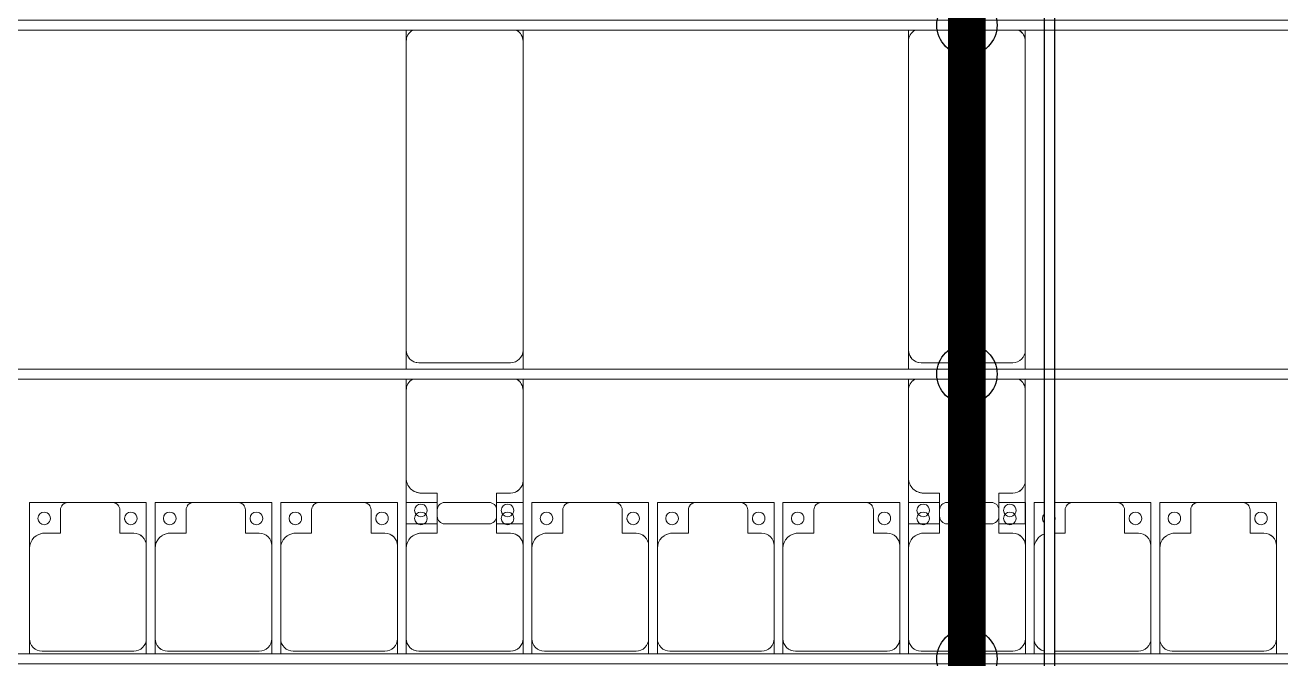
# Model space of a CAD drawing. Header units: millimetres. Extents: x -178706 to 107777, y -87310 to 933.
# Drawn here: x -98641 to -93641, y -77786 to -75261 of the extents above; entities that cross this region are included whole.
import ezdxf

# ---------------------------------------------------------------- set-up
doc = ezdxf.new("R2010")
doc.units = ezdxf.units.MM
doc.layers.add('A-GENM', color=13, linetype='Continuous', lineweight=9)
doc.layers.add('S-BEAM', color=12, linetype='Continuous', lineweight=9)
doc.layers.add('GC-HOP 40x60 GIA CUONG', color=1, linetype='Continuous')

# ---------------------------------------------------------------- blocks, each defined once
blk = doc.blocks.new('Dải phao đi lại kèm đỡ invester - DẢI PHAO ĐI LẠI-19658-BỐ TRÍ KHUNG KẾT CẤU BÈ PIN 04')
at = {"layer": 'A-GENM', "color": 7}
for p, q in [((72258.4, 1312.2), (72411.8, 1312.2)), ((72258.4, 1129.7), (72258.4, 1312.2)), ((72588.2, 1312.2), (72411.8, 1312.2)), ((72588.2, 1312.2), (72723.4, 1312.2)), ((72723.4, 1312.2), (72723.4, 1139.7)), ((72758.4, 1312.2), (72911.8, 1312.2)), ((72758.4, 1129.7), (72758.4, 1312.2)), ((73088.2, 1312.2), (72911.8, 1312.2)), ((73088.2, 1312.2), (73223.4, 1312.2)), ((73223.4, 1312.2), (73223.4, 1139.7)), ((73258.4, 1312.2), (73411.8, 1312.2)), ((73258.4, 1129.7), (73258.4, 1312.2)), ((73588.2, 1312.2), (73411.8, 1312.2)), ((73588.2, 1312.2), (73723.4, 1312.2)), ((73723.4, 1312.2), (73723.4, 1139.7)), ((73758.4, 1312.2), (73881.8, 1312.2)), ((73758.4, 1129.7), (73758.4, 1312.2)), ((74088.2, 1312.2), (73911.8, 1312.2)), ((74118.2, 1312.2), (74223.4, 1312.2)), ((74223.4, 1312.2), (74223.4, 1139.7)), ((74258.4, 1312.2), (74411.8, 1312.2)), ((74258.4, 1129.7), (74258.4, 1312.2)), ((74588.2, 1312.2), (74411.8, 1312.2)), ((74588.2, 1312.2), (74723.4, 1312.2)), ((74723.4, 1312.2), (74723.4, 1139.7)), ((74758.4, 1312.2), (74911.8, 1312.2)), ((74758.4, 1129.7), (74758.4, 1312.2)), ((75088.2, 1312.2), (74911.8, 1312.2)), ((75088.2, 1312.2), (75223.4, 1312.2)), ((75223.4, 1312.2), (75223.4, 1139.7)), ((75258.4, 1312.2), (75411.8, 1312.2)), ((75258.4, 1129.7), (75258.4, 1312.2)), ((75588.2, 1312.2), (75411.8, 1312.2)), ((75588.2, 1312.2), (75723.4, 1312.2)), ((75723.4, 1312.2), (75723.4, 1139.7)), ((75758.4, 1312.2), (75881.8, 1312.2)), ((75758.4, 1129.7), (75758.4, 1312.2)), ((76088.2, 1312.2), (75911.8, 1312.2)), ((76118.2, 1312.2), (76223.4, 1312.2)), ((76223.4, 1312.2), (76223.4, 1139.7)), ((76258.4, 1312.2), (76300, 1312.2)), ((76258.4, 1129.7), (76258.4, 1312.2)), ((76340, 1312.2), (76411.8, 1312.2)), ((76588.2, 1312.2), (76411.8, 1312.2)), ((76588.2, 1312.2), (76723.4, 1312.2)), ((76723.4, 1312.2), (76723.4, 1139.7)), ((76758.4, 1312.2), (76911.8, 1312.2)), ((76758.4, 1129.7), (76758.4, 1312.2)), ((77088.2, 1312.2), (76911.8, 1312.2)), ((77088.2, 1312.2), (77223.4, 1312.2)), ((77223.4, 1312.2), (77223.4, 1139.7)), ((72381.8, 1282.2), (72381.8, 1189.7)), ((72618.2, 1189.7), (72618.2, 1282.2)), ((72881.8, 1282.2), (72881.8, 1189.7)), ((73118.2, 1189.7), (73118.2, 1282.2)), ((73381.8, 1282.2), (73381.8, 1189.7)), ((73618.2, 1189.7), (73618.2, 1282.2)), ((73881.8, 1282.2), (73881.8, 1189.7)), ((74118.2, 1189.7), (74118.2, 1282.2)), ((74381.8, 1282.2), (74381.8, 1189.7)), ((74618.2, 1189.7), (74618.2, 1282.2)), ((74881.8, 1282.2), (74881.8, 1189.7)), ((75118.2, 1189.7), (75118.2, 1282.2)), ((75381.8, 1282.2), (75381.8, 1189.7)), ((75618.2, 1189.7), (75618.2, 1282.2)), ((75881.8, 1282.2), (75881.8, 1189.7)), ((76118.2, 1189.7), (76118.2, 1282.2)), ((76381.8, 1282.2), (76381.8, 1189.7)), ((76618.2, 1189.7), (76618.2, 1282.2)), ((76881.8, 1282.2), (76881.8, 1189.7)), ((77118.2, 1189.7), (77118.2, 1282.2)), ((72381.8, 1189.7), (72318.4, 1189.7)), ((72673.4, 1189.7), (72618.2, 1189.7)), ((72881.8, 1189.7), (72818.4, 1189.7)), ((73173.4, 1189.7), (73118.2, 1189.7)), ((73381.8, 1189.7), (73318.4, 1189.7)), ((73673.4, 1189.7), (73618.2, 1189.7)), ((73881.8, 1189.7), (73818.4, 1189.7)), ((74173.4, 1189.7), (74118.2, 1189.7)), ((74381.8, 1189.7), (74318.4, 1189.7)), ((74673.4, 1189.7), (74618.2, 1189.7)), ((74881.8, 1189.7), (74818.4, 1189.7)), ((75173.4, 1189.7), (75118.2, 1189.7)), ((75381.8, 1189.7), (75318.4, 1189.7)), ((75673.4, 1189.7), (75618.2, 1189.7)), ((75881.8, 1189.7), (75818.4, 1189.7)), ((76173.4, 1189.7), (76118.2, 1189.7)), ((76381.8, 1189.7), (76340, 1189.7)), ((76673.4, 1189.7), (76618.2, 1189.7)), ((76881.8, 1189.7), (76818.4, 1189.7)), ((77173.4, 1189.7), (77118.2, 1189.7)), ((72258.4, 1129.7), (72258.4, 769.7)), ((72723.4, 769.7), (72723.4, 1139.7)), ((72758.4, 1129.7), (72758.4, 769.7)), ((73223.4, 769.7), (73223.4, 1139.7)), ((73258.4, 1129.7), (73258.4, 769.7)), ((73723.4, 769.7), (73723.4, 1139.7)), ((73758.4, 1129.7), (73758.4, 769.7)), ((74223.4, 769.7), (74223.4, 1139.7)), ((74258.4, 1129.7), (74258.4, 769.7)), ((74723.4, 769.7), (74723.4, 1139.7)), ((74758.4, 1129.7), (74758.4, 769.7)), ((75223.4, 769.7), (75223.4, 1139.7)), ((75258.4, 1129.7), (75258.4, 769.7)), ((75723.4, 769.7), (75723.4, 1139.7)), ((75758.4, 1129.7), (75758.4, 769.7)), ((76223.4, 769.7), (76223.4, 1139.7)), ((76258.4, 1129.7), (76258.4, 769.7)), ((76723.4, 769.7), (76723.4, 1139.7)), ((76758.4, 1129.7), (76758.4, 769.7)), ((77223.4, 769.7), (77223.4, 1139.7)), ((72258.4, 708.9), (72258.4, 769.7)), ((72723.4, 769.7), (72723.4, 708.9)), ((72758.4, 708.9), (72758.4, 769.7)), ((73223.4, 769.7), (73223.4, 708.9)), ((73258.4, 708.9), (73258.4, 769.7)), ((73723.4, 769.7), (73723.4, 708.9)), ((73758.4, 708.9), (73758.4, 769.7)), ((74223.4, 769.7), (74223.4, 708.9)), ((74258.4, 708.9), (74258.4, 769.7)), ((74723.4, 769.7), (74723.4, 708.9)), ((74758.4, 708.9), (74758.4, 769.7)), ((75223.4, 769.7), (75223.4, 708.9)), ((75258.4, 708.9), (75258.4, 769.7)), ((75723.4, 769.7), (75723.4, 708.9)), ((75758.4, 708.9), (75758.4, 769.7)), ((76223.4, 769.7), (76223.4, 708.9)), ((76258.4, 708.9), (76258.4, 769.7)), ((76723.4, 769.7), (76723.4, 708.9)), ((76758.4, 708.9), (76758.4, 769.7)), ((77223.4, 769.7), (77223.4, 708.9)), ((72308.4, 719.7), (72673.4, 719.7)), ((72808.4, 719.7), (73173.4, 719.7)), ((73308.4, 719.7), (73673.4, 719.7)), ((73808.4, 719.7), (74173.4, 719.7)), ((74308.4, 719.7), (74673.4, 719.7)), ((74808.4, 719.7), (75173.4, 719.7)), ((75308.4, 719.7), (75673.4, 719.7)), ((75808.4, 719.7), (76173.4, 719.7)), ((76340, 719.7), (76673.4, 719.7)), ((76808.4, 719.7), (77173.4, 719.7))]:
    blk.add_line(p, q, dxfattribs=at)
for centre, radius, start, end in [((72411.8, 1282.2), 30, 90, 180), ((72411.8, 1282.2), 30, 90, 150), ((72588.2, 1282.2), 30, 0, 90), ((72588.2, 1282.2), 30, 30, 90), ((72911.8, 1282.2), 30, 90, 180), ((72911.8, 1282.2), 30, 90, 150), ((73088.2, 1282.2), 30, 360, 90), ((73088.2, 1282.2), 30, 30, 90), ((73411.8, 1282.2), 30, 90, 180), ((73411.8, 1282.2), 30, 90, 150), ((73588.2, 1282.2), 30, 0, 90), ((73588.2, 1282.2), 30, 30, 90), ((73911.8, 1282.2), 30, 90, 180), ((74088.2, 1282.2), 30, 360, 90), ((74411.8, 1282.2), 30, 90, 180), ((74411.8, 1282.2), 30, 90, 150), ((74588.2, 1282.2), 30, 0, 90), ((74588.2, 1282.2), 30, 30, 90), ((74911.8, 1282.2), 30, 90, 180), ((74911.8, 1282.2), 30, 90, 150), ((75088.2, 1282.2), 30, 0, 90), ((75088.2, 1282.2), 30, 30, 90), ((75411.8, 1282.2), 30, 90, 180), ((75411.8, 1282.2), 30, 90, 150), ((75588.2, 1282.2), 30, 0, 90), ((75588.2, 1282.2), 30, 30, 90), ((75911.8, 1282.2), 30, 90, 180), ((76088.2, 1282.2), 30, 0, 90), ((76411.8, 1282.2), 30, 90, 180), ((76411.8, 1282.2), 30, 90, 150), ((76588.2, 1282.2), 30, 360, 90), ((76588.2, 1282.2), 30, 30, 90), ((76911.8, 1282.2), 30, 90, 180), ((76911.8, 1282.2), 30, 90, 150), ((77088.2, 1282.2), 30, 360, 90), ((77088.2, 1282.2), 30, 30, 90), ((72316.8, 1248.6), 25, 90, 270), ((72316.8, 1248.6), 25, 270, 90), ((72661.8, 1248.6), 25, 90, 270), ((72661.8, 1248.6), 25, 270, 90), ((72816.8, 1248.6), 25, 90, 270), ((72816.8, 1248.6), 25, 270, 90), ((73161.8, 1248.6), 25, 90, 270), ((73161.8, 1248.6), 25, 270, 90), ((73316.8, 1248.6), 25, 90, 270), ((73316.8, 1248.6), 25, 270, 90), ((73661.8, 1248.6), 25, 90, 270), ((73661.8, 1248.6), 25, 270, 90), ((73816.8, 1248.6), 25, 90, 270), ((73816.8, 1248.6), 25, 270, 90), ((74161.8, 1248.6), 25, 90, 270), ((74161.8, 1248.6), 25, 270, 90), ((74316.8, 1248.6), 25, 90, 270), ((74316.8, 1248.6), 25, 270, 90), ((74661.8, 1248.6), 25, 90, 270), ((74661.8, 1248.6), 25, 270, 90), ((74816.8, 1248.6), 25, 90, 270), ((74816.8, 1248.6), 25, 270, 90), ((75161.8, 1248.6), 25, 90, 270), ((75161.8, 1248.6), 25, 270, 90), ((75316.8, 1248.6), 25, 90, 270), ((75316.8, 1248.6), 25, 270, 90), ((75661.8, 1248.6), 25, 90, 270), ((75661.8, 1248.6), 25, 270, 90), ((75816.8, 1248.6), 25, 90, 270), ((75816.8, 1248.6), 25, 270, 90), ((76161.8, 1248.6), 25, 90, 270), ((76161.8, 1248.6), 25, 270, 90), ((76316.8, 1248.6), 25, 135, 225), ((76316.8, 1248.6), 25, 345, 15), ((76661.8, 1248.6), 25, 90, 270), ((76661.8, 1248.6), 25, 270, 90), ((76816.8, 1248.6), 25, 90, 270), ((76816.8, 1248.6), 25, 270, 90), ((77161.8, 1248.6), 25, 90, 270), ((77161.8, 1248.6), 25, 270, 90), ((72661.8, 1248.6), 25, 180, 195), ((73161.8, 1248.6), 25, 180, 195), ((73661.8, 1248.6), 25, 180, 195), ((74661.8, 1248.6), 25, 180, 195), ((75161.8, 1248.6), 25, 180, 195), ((75661.8, 1248.6), 25, 180, 195), ((76661.8, 1248.6), 25, 180, 195), ((77161.8, 1248.6), 25, 180, 195), ((72318.4, 1129.7), 60, 90, 180), ((72318.4, 1129.7), 60, 90, 120), ((72673.4, 1139.7), 50, 0, 90), ((72673.4, 1139.7), 50, 45, 90), ((72818.4, 1129.7), 60, 90, 180), ((72818.4, 1129.7), 60, 90, 120), ((73173.4, 1139.7), 50, 0, 90), ((73173.4, 1139.7), 50, 45, 90), ((73318.4, 1129.7), 60, 90, 180), ((73318.4, 1129.7), 60, 90, 120), ((73673.4, 1139.7), 50, 0, 90), ((73673.4, 1139.7), 50, 45, 90), ((73818.4, 1129.7), 60, 90, 180), ((73818.4, 1129.7), 60, 90, 120), ((74173.4, 1139.7), 50, 0, 90), ((74173.4, 1139.7), 50, 45, 90), ((74318.4, 1129.7), 60, 90, 180), ((74318.4, 1129.7), 60, 90, 120), ((74673.4, 1139.7), 50, 0, 90), ((74673.4, 1139.7), 50, 45, 90), ((74818.4, 1129.7), 60, 90, 180), ((74818.4, 1129.7), 60, 90, 120), ((75173.4, 1139.7), 50, 360, 90), ((75173.4, 1139.7), 50, 45, 90), ((75318.4, 1129.7), 60, 90, 180), ((75318.4, 1129.7), 60, 90, 120), ((75673.4, 1139.7), 50, 360, 90), ((75673.4, 1139.7), 50, 45, 90), ((75818.4, 1129.7), 60, 90, 180), ((75818.4, 1129.7), 60, 90, 120), ((76173.4, 1139.7), 50, 0, 90), ((76173.4, 1139.7), 50, 45, 90), ((76318.4, 1129.7), 60, 107.9967, 180), ((76318.4, 1129.7), 60, 107.9967, 120), ((76673.4, 1139.7), 50, 0, 90), ((76673.4, 1139.7), 50, 45, 90), ((76818.4, 1129.7), 60, 90, 180), ((76818.4, 1129.7), 60, 90, 120), ((77173.4, 1139.7), 50, 0, 90), ((77173.4, 1139.7), 50, 45, 90), ((72308.4, 769.7), 50, 180, 270), ((72673.4, 769.7), 50, 270, 0), ((72808.4, 769.7), 50, 180, 270), ((73173.4, 769.7), 50, 270, 0), ((73308.4, 769.7), 50, 180, 270), ((73673.4, 769.7), 50, 270, 0), ((73808.4, 769.7), 50, 180, 270), ((74173.4, 769.7), 50, 270, 360), ((74308.4, 769.7), 50, 180, 270), ((74673.4, 769.7), 50, 270, 0), ((74808.4, 769.7), 50, 180, 270), ((75173.4, 769.7), 50, 270, 360), ((75308.4, 769.7), 50, 180, 270), ((75673.4, 769.7), 50, 270, 0), ((75808.4, 769.7), 50, 180, 270), ((76173.4, 769.7), 50, 270, 0), ((76308.4, 769.7), 50, 180, 255), ((76673.4, 769.7), 50, 270, 0), ((76808.4, 769.7), 50, 180, 270), ((77173.4, 769.7), 50, 270, 0), ((72308.4, 769.7), 50, 225, 270), ((72673.4, 769.7), 50, 270, 315), ((72808.4, 769.7), 50, 225, 270), ((73173.4, 769.7), 50, 270, 315), ((73308.4, 769.7), 50, 225, 270), ((73673.4, 769.7), 50, 270, 315), ((73808.4, 769.7), 50, 225, 270), ((74173.4, 769.7), 50, 270, 315), ((74308.4, 769.7), 50, 225, 270), ((74673.4, 769.7), 50, 270, 315), ((74808.4, 769.7), 50, 225, 270), ((75173.4, 769.7), 50, 270, 315), ((75308.4, 769.7), 50, 225, 270), ((75673.4, 769.7), 50, 270, 315), ((75808.4, 769.7), 50, 225, 270), ((76173.4, 769.7), 50, 270, 315), ((76308.4, 769.7), 50, 225, 255), ((76673.4, 769.7), 50, 270, 315), ((76808.4, 769.7), 50, 225, 270), ((77173.4, 769.7), 50, 270, 315)]:
    blk.add_arc(centre, radius, start, end, dxfattribs=at)
blk = doc.blocks.new('Dai phao do pin - DẢI PHAO ĐỠ PIN-V37-BỐ TRÍ KHUNG KẾT CẤU BÈ PIN 04')
at = {"layer": 'A-GENM', "color": 7}
for p, q in [((-1312.2, 241.6), (-1129.7, 241.6)), ((-1312.2, 118.2), (-1312.2, 241.6)), ((-779.7, 241.6), (-1129.7, 241.6)), ((-779.7, 241.6), (-735.3, 241.6)), ((-695.3, 241.6), (-620.3, 241.6)), ((610.3, 241.6), (-620.3, 241.6)), ((610.3, 241.6), (654.7, 241.6)), ((-1189.7, 181.6), (-1189.7, 118.2)), ((-670.3, 191.6), (-670.3, -173.4)), ((-1189.7, 118.2), (-1282.2, 118.2)), ((-1312.2, 88.2), (-1312.2, -88.2)), ((-1312.2, -223.4), (-1312.2, -118.2)), ((-1282.2, -118.2), (-1189.7, -118.2)), ((-1189.7, -118.2), (-1189.7, -173.4)), ((-1139.7, -223.4), (-1312.2, -223.4)), ((-1139.7, -223.4), (-779.7, -223.4)), ((-735.3, -223.4), (-779.7, -223.4)), ((-620.3, -223.4), (-695.3, -223.4)), ((-620.3, -223.4), (610.3, -223.4)), ((654.7, -223.4), (610.3, -223.4))]:
    blk.add_line(p, q, dxfattribs=at)
for centre, radius, start, end in [((-1258.6, 183.2), 25, 0, 180), ((-1129.7, 181.6), 60, 90, 180), ((-1129.7, 181.6), 60, 150, 180), ((-779.7, 191.6), 50, 30, 90), ((-779.7, 191.6), 50, 30, 45), ((-620.3, 191.6), 50, 90, 180), ((-620.3, 191.6), 50, 105, 180), ((610.3, 191.6), 50, 30, 90), ((610.3, 191.6), 50, 30, 90), ((-1258.6, 183.2), 25, 180, 0), ((-1282.2, 88.2), 30, 90, 180), ((-1282.2, -88.2), 30, 180, 270), ((-1258.6, -161.8), 25, 0, 180), ((-1258.6, -161.8), 25, 180, 0), ((-1139.7, -173.4), 50, 180, 270), ((-1139.7, -173.4), 50, 180, 225), ((-779.7, -173.4), 50, 270, 330), ((-779.7, -173.4), 50, 315, 330), ((-620.3, -173.4), 50, 180, 270), ((-620.3, -173.4), 50, 180, 270), ((610.3, -173.4), 50, 270, 330), ((610.3, -173.4), 50, 285.6409, 330)]:
    blk.add_arc(centre, radius, start, end, dxfattribs=at)
blk = doc.blocks.new('Dai phao do pin - DẢI PHAO ĐỠ PIN-V38-BỐ TRÍ KHUNG KẾT CẤU BÈ PIN 04')
at = {"layer": 'A-GENM', "color": 7}
for p, q in [((-1312.2, 241.6), (-1129.7, 241.6)), ((-1312.2, 118.2), (-1312.2, 241.6)), ((-779.7, 241.6), (-1129.7, 241.6)), ((-779.7, 241.6), (-735.3, 241.6)), ((-695.3, 241.6), (-620.3, 241.6)), ((610.3, 241.6), (-620.3, 241.6)), ((610.3, 241.6), (654.7, 241.6)), ((-1189.7, 181.6), (-1189.7, 118.2)), ((-670.3, 191.6), (-670.3, -173.4)), ((-1189.7, 118.2), (-1282.2, 118.2)), ((-1312.2, 88.2), (-1312.2, -88.2)), ((-1312.2, -223.4), (-1312.2, -118.2)), ((-1282.2, -118.2), (-1189.7, -118.2)), ((-1189.7, -118.2), (-1189.7, -173.4)), ((-1139.7, -223.4), (-1312.2, -223.4)), ((-1139.7, -223.4), (-779.7, -223.4)), ((-735.3, -223.4), (-779.7, -223.4)), ((-620.3, -223.4), (-695.3, -223.4)), ((-620.3, -223.4), (610.3, -223.4)), ((654.7, -223.4), (610.3, -223.4))]:
    blk.add_line(p, q, dxfattribs=at)
for centre, radius, start, end in [((-1258.6, 183.2), 25, 0, 180), ((-1129.7, 181.6), 60, 90, 180), ((-1129.7, 181.6), 60, 150, 180), ((-779.7, 191.6), 50, 30, 90), ((-779.7, 191.6), 50, 30, 45), ((-620.3, 191.6), 50, 90, 180), ((-620.3, 191.6), 50, 105, 180), ((610.3, 191.6), 50, 30, 90), ((610.3, 191.6), 50, 30, 90), ((-1258.6, 183.2), 25, 180, 0), ((-1282.2, 88.2), 30, 90, 180), ((-1282.2, -88.2), 30, 180, 270), ((-1258.6, -161.8), 25, 0, 180), ((-1258.6, -161.8), 25, 180, 0), ((-1139.7, -173.4), 50, 180, 270), ((-1139.7, -173.4), 50, 180, 225), ((-779.7, -173.4), 50, 270, 330), ((-779.7, -173.4), 50, 315, 330), ((-620.3, -173.4), 50, 180, 270), ((-620.3, -173.4), 50, 180, 270), ((610.3, -173.4), 50, 270, 330), ((610.3, -173.4), 50, 285.6363, 330)]:
    blk.add_arc(centre, radius, start, end, dxfattribs=at)
blk = doc.blocks.new('Dầm C52 - Dầm C52-22346-BỐ TRÍ KHUNG KẾT CẤU BÈ PIN 04')
at = {"layer": 'S-BEAM', "color": 1}
for p, q in [((-87623.4, 20), (87623.4, 20)), ((87623.4, -20), (-87623.4, -20))]:
    blk.add_line(p, q, dxfattribs=at)
blk = doc.blocks.new('Dầm C52 - Hộp 40x60-15957-BỐ TRÍ KHUNG KẾT CẤU BÈ PIN 04')
at = {"layer": 'S-BEAM', "color": 3, "lineweight": 25}
for p, q in [((-37160, 20), (37160, 20)), ((37160, -20), (-37160, -20))]:
    blk.add_line(p, q, dxfattribs=at)
blk = doc.blocks.new('HOBANMONG_BEPIN 4_rvt-1-BỐ TRÍ KHUNG KẾT CẤU BÈ PIN 04')
at = {"layer": 'A-GENM', "color": 3, "lineweight": 25}
for name, p, rotation in [('Dai phao do pin - DẢI PHAO ĐỠ PIN-V37-BỐ TRÍ KHUNG KẾT CẤU BÈ PIN 04', (-96882.2, -75935.8), 90.00010434022407), ('Dai phao do pin - DẢI PHAO ĐỠ PIN-V38-BỐ TRÍ KHUNG KẾT CẤU BÈ PIN 04', (-94882.2, -75935.8), 90.00010434022407), ('Dải phao đi lại kèm đỡ invester - DẢI PHAO ĐI LẠI-19658-BỐ TRÍ KHUNG KẾT CẤU BÈ PIN 04', (-170882.1, -78475), 0.0001043351917741)]:
    blk.add_blockref(name, p, dxfattribs=dict(at, rotation=rotation))
at = {"layer": 'S-BEAM', "color": 3, "lineweight": 25}
for name, p, rotation in [('Dầm C52 - Hộp 40x60-15957-BỐ TRÍ KHUNG KẾT CẤU BÈ PIN 04', (-94562.2, -42626.9), 90.00010434022374), ('Dầm C52 - Dầm C52-22346-BỐ TRÍ KHUNG KẾT CẤU BÈ PIN 04', (-83798.6, -75261.2), 180.0001043386848), ('Dầm C52 - Dầm C52-22346-BỐ TRÍ KHUNG KẾT CẤU BÈ PIN 04', (-83794.8, -76651.2), 180.0001043386848), ('Dầm C52 - Dầm C52-22346-BỐ TRÍ KHUNG KẾT CẤU BÈ PIN 04', (-83791.6, -77785.9), 180.0001043386848)]:
    blk.add_blockref(name, p, dxfattribs=dict(at, rotation=rotation))

msp = doc.modelspace()

# ---------------------------------------------------------------- linework, layer by layer
at = {"layer": 'GC-HOP 40x60 GIA CUONG', "const_width": 150}
msp.add_lwpolyline([(-94891.3, -79275.9), (-94891.3, -64275.9)], dxfattribs=at)
at = {"layer": 'GC-HOP 40x60 GIA CUONG'}
for centre in [(-94891.3, -75261.2), (-94891.3, -76651.2), (-94891.3, -77785.9)]:
    msp.add_circle(centre, 120, dxfattribs=at)

# ---------------------------------------------------------------- block references
at = {"lineweight": 5}
msp.add_blockref('HOBANMONG_BEPIN 4_rvt-1-BỐ TRÍ KHUNG KẾT CẤU BÈ PIN 04', (0, 0), dxfattribs=at)

doc.saveas('drawing.dxf')
